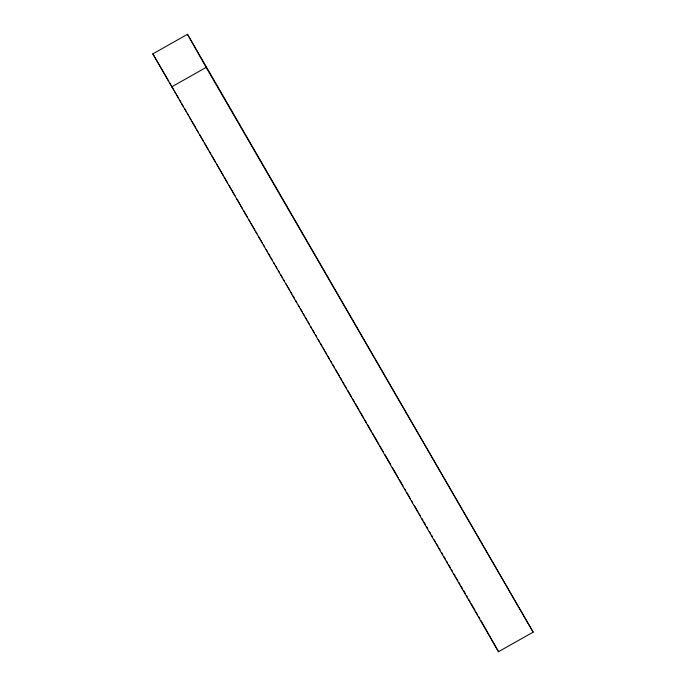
<?xml version="1.0" encoding="UTF-8"?>
<svg xmlns="http://www.w3.org/2000/svg" width="686" height="686" viewBox="0 0 686 686"><rect width="100%" height="100%" fill="white"/><g stroke="black" fill="none" stroke-linecap="round" stroke-linejoin="round"><path stroke-width="1.03" d="M152.849 53.868L187.501 34.3L533.151 632.132L498.499 651.7L152.849 53.868L168.422 80.759M171.5 86.968L206.152 67.4L533.151 632.132M169.493 82.62L171.106 85.398M172.177 87.251L173.79 90.038M174.861 91.89L175.942 93.742M177.014 95.603L178.626 98.381M179.698 100.233L180.77 102.094M181.841 103.946L183.454 106.724M184.534 108.585L186.138 111.364M187.218 113.216L188.29 115.076M189.362 116.929L190.974 119.707M192.046 121.568L195.81 128.059M196.882 129.911L198.494 132.69M199.566 134.55L203.322 141.033M204.394 142.894L208.158 149.385M209.23 151.237L210.842 154.016M211.914 155.876L215.67 162.368M216.75 164.22L223.19 175.35M224.262 177.202L227.486 182.768M229.098 185.546L235.006 195.75M236.61 198.528L242.518 208.733M243.599 210.585L247.354 217.076M248.967 219.854L250.038 221.715M251.11 223.567L254.866 230.059M255.947 231.911L257.018 233.772M258.631 236.55L262.386 243.041M263.458 244.893L264.539 246.754M266.142 249.532L267.223 251.385M268.295 253.245L269.907 256.024M270.979 257.876L272.05 259.737M273.663 262.515L274.734 264.367M275.815 266.219L276.887 268.08M278.499 270.859L279.571 272.711M280.643 274.572L282.255 277.35M283.327 279.202L284.398 281.063M286.011 283.841L287.091 285.693M288.163 287.554L289.775 290.332M290.847 292.185L291.919 294.045M292.991 295.898L294.603 298.676M295.675 300.537L296.755 302.389M298.367 305.167L299.439 307.028M300.511 308.88L302.123 311.658M303.195 313.519L304.267 315.371M305.347 317.224L306.951 320.01M308.031 321.863L309.635 324.641M310.715 326.502L311.787 328.354M312.859 330.206L314.471 332.993M315.543 334.845L316.623 336.697M318.227 339.484L319.307 341.336M320.379 343.189L321.991 345.976M323.063 347.828L324.135 349.68M325.207 351.532L326.819 354.319M327.891 356.171L329.503 358.958M330.583 360.81L331.655 362.662M332.727 364.515L334.339 367.302M335.411 369.154L339.167 375.645M340.247 377.497L341.86 380.284M342.931 382.136L344.003 383.989M345.075 385.849L346.687 388.628M347.759 390.48L351.524 396.971M352.595 398.832L354.208 401.61M355.279 403.462L359.035 409.954M360.116 411.814L363.872 418.306M364.943 420.158L366.556 422.936M367.627 424.797L371.392 431.288M372.464 433.14L378.904 444.271M379.975 446.123L383.2 451.688M384.812 454.466L390.72 464.671M392.332 467.449L398.232 477.653M399.312 479.505L403.068 485.997M404.68 488.775L405.752 490.636M406.824 492.488L410.588 498.979M411.66 500.831L412.732 502.684M414.344 505.471L418.1 511.962M419.18 513.814L420.252 515.666M421.864 518.453L422.936 520.305M424.008 522.157L425.62 524.944M426.692 526.797L427.764 528.649M429.376 531.436L430.448 533.288M431.528 535.14L432.6 537.001M434.212 539.779L435.284 541.631M436.356 543.492L437.968 546.27M439.04 548.123L440.12 549.983M441.724 552.762L442.804 554.614M443.876 556.475L445.488 559.253M446.56 561.105L447.632 562.966M448.704 564.818L450.316 567.596M451.397 569.449L452.468 571.309M454.081 574.088L455.152 575.94M456.224 577.801L457.836 580.579M458.908 582.431L459.98 584.292M461.061 586.144L462.673 588.922M463.745 590.783L465.357 593.562M466.429 595.414L467.5 597.274M468.572 599.127L470.184 601.905M471.256 603.766L475.021 610.257M476.093 612.109L477.705 614.888M478.777 616.748L479.848 618.601M187.501 34.3L206.152 67.4M480.886 620.436L498.499 651.7"/></g></svg>
